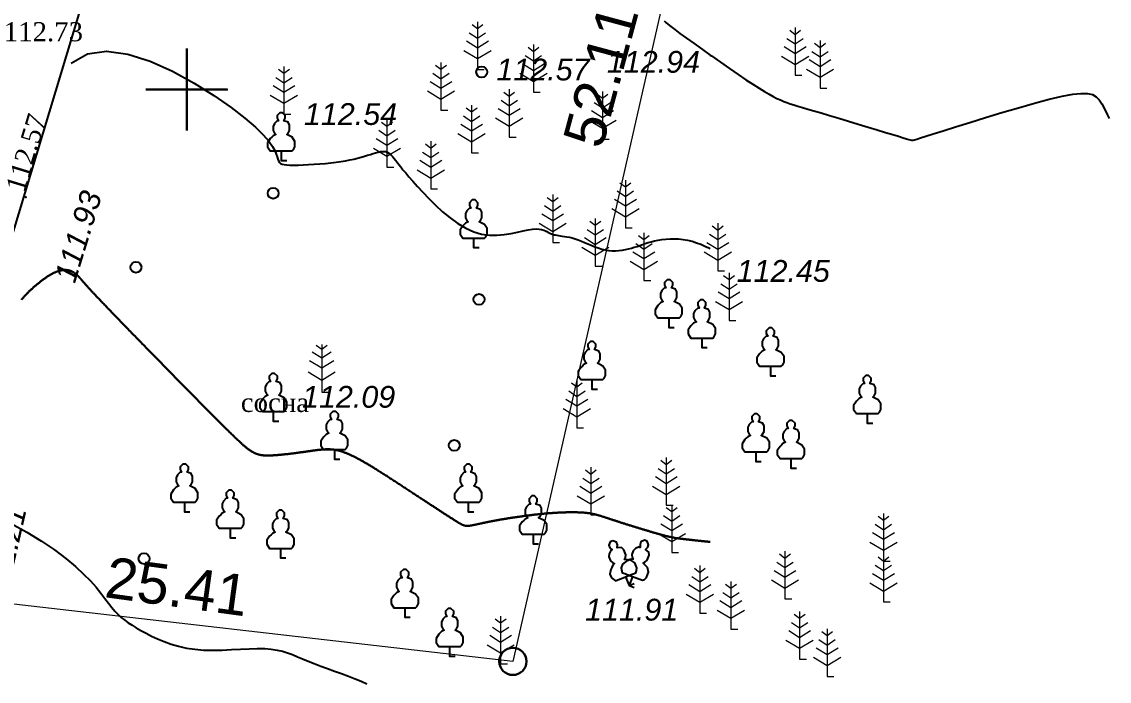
# Model space of a CAD drawing. Header units: millimetres. Extents: x 5405573 to 5405684, y 5524759 to 5524856.
# Drawn here: x 5405643.95 to 5405683.85, y 5524778.28 to 5524802.49 of the extents above; entities that cross this region are included whole.
import ezdxf
from ezdxf.enums import TextEntityAlignment as Align

# ---------------------------------------------------------------- set-up
doc = ezdxf.new("R2010")
doc.units = ezdxf.units.MM
doc.linetypes.add('0', pattern=[0])
for name, color, linetype, lineweight in [('11900000', 1, 'Continuous', 30), ('Горизонтали--MAJ', 32, 'Continuous', 30), ('ТОЧКИ', 7, 'Continuous', 30)]:
    doc.layers.add(name, color=color, linetype=linetype, lineweight=lineweight)
for name, color, linetype in [('12000000', 7, 'Continuous'), ('71132010', 94, 'Continuous'), ('71132060', 7, '0'), ('SC007', 7, 'Continuous'), ('вис_1_1', 170, 'Continuous'), ('Горизонтали--MIN', 32, 'Continuous'), ('Ділянки_Межі', 10, 'Continuous'), ('надписи', 7, 'Continuous'), ('Ограда каменная', 7, 'g5_472'), ('промеры', 185, 'Continuous'), ('Растительность', 7, 'Continuous')]:
    doc.layers.add(name, color=color, linetype=linetype)
doc.styles.get("Standard").update_dxf_attribs({"font": 'arial.ttf'})
doc.styles.add('times', font='times.ttf')
doc.styles.add('WMF-Arial Cyr2', font='ariali.ttf')
doc.linetypes.add('g5_472', pattern='A,0,-4,[25,GUGK_2005.shx,S=0.4,R=0,X=0,Y=-0.2],0', length=4)

# ---------------------------------------------------------------- blocks, each defined once
blk = doc.blocks.new('A$C51FE15A3')
at = {"layer": 'Растительность', "color": 94, "lineweight": 0}
for points in [[(-0.201, 1.726), (0, 1.584), (0.201, 1.726)], [(0, 1.75), (0, 0), (0.319, 0)], [(-0.343, 1.489), (0, 1.267), (0.343, 1.489)], [(-0.447, 1.172), (0, 0.895), (0.447, 1.172)], [(-0.493, 0.753), (0, 0.444), (0.493, 0.753)]]:
    blk.add_lwpolyline(points, dxfattribs=at)
blk = doc.blocks.new('SYMBOL71132010')
at = {"layer": 'SC007'}
for points in [[(0.05, 1.75), (-0.05, 1.75), (-0.15, 1.65), (-0.15, 1.55), (-0.1, 1.45), (-0.15, 1.45), (-0.25, 1.35), (-0.3, 1.25), (-0.3, 1.1), (-0.25, 1), (-0.2, 0.95), (-0.3, 0.9), (-0.35, 0.85), (-0.4, 0.8), (-0.5, 0.65), (-0.5, 0.5), (-0.4, 0.35), (-0.3, 0.35), (-0.1, 0.35), (0, 0.35), (0.15, 0.35), (0.4, 0.35), (0.45, 0.4), (0.5, 0.5), (0.5, 0.7), (0.4, 0.85), (0.2, 0.95), (0.25, 1), (0.3, 1.1), (0.3, 1.3), (0.25, 1.4), (0.1, 1.45), (0.15, 1.55), (0.15, 1.65), (0.05, 1.75)], [(0, 0.35), (0, 0), (0.2, 0)]]:
    blk.add_lwpolyline(points, dxfattribs=at)
blk = doc.blocks.new('A$C30130042')
at = {"layer": '71132010'}
for p, rotation in [((0.745, 0.063), 21.51034729501832), ((0.746, 0.07), 339.5756782525)]:
    blk.add_blockref('SYMBOL71132010', p, dxfattribs=dict(at, rotation=rotation))
blk = doc.blocks.new('SYMBOL71132060')
at = {"layer": 'SC007', "color": 94, "lineweight": 0}
for points in [[(-0.2, 1.65), (0, 1.5), (0.2, 1.65)], [(0, 1.75), (0, 0), (0.25, 0)], [(-0.3, 1.35), (0, 1.15), (0.3, 1.35)], [(-0.4, 1.05), (0, 0.8), (0.4, 1.05)], [(-0.5, 0.7), (0, 0.4), (0.5, 0.7)]]:
    blk.add_lwpolyline(points, dxfattribs=at)

msp = doc.modelspace()

# ---------------------------------------------------------------- hatches: boundary and pattern name
at = {"layer": '12000000', "lineweight": 15, "ltscale": 0.02, "extrusion": (-0.000964997, -0.001555, 0.999998)}
for points in [[(5404041.429, 5522181.587, 1), (5404041.766, 5522181.609, 1)], [(5404034.369, 5522179.952, 1), (5404034.706, 5522179.974, 1)], [(5404050.246, 5522174.194, 1), (5404050.583, 5522174.216, 1)], [(5404025.82, 5522173.277, 1), (5404026.157, 5522173.299, 1)], [(5404033.723, 5522168.291, 1), (5404034.06, 5522168.312, 1)], [(5404046.795, 5522162.298, 1), (5404047.131, 5522162.32, 1)]]:
    msp.add_hatch(color=7, dxfattribs=at).paths.add_polyline_path(points)

# ---------------------------------------------------------------- linework, layer by layer
at = {"layer": '11900000', "color": 0, "linetype": '0', "lineweight": 15, "ltscale": 0.7}
for points in [[(5405650, 5524798.496), (5405650, 5524801.504)], [(5405650, 5524798.496), (5405650, 5524801.504)], [(5405650, 5524798.496), (5405650, 5524801.504)], [(5405650, 5524798.496), (5405650, 5524801.504)], [(5405650, 5524798.496), (5405650, 5524801.504)], [(5405650, 5524798.496), (5405650, 5524801.504)], [(5405650, 5524798.496), (5405650, 5524801.504)], [(5405650, 5524798.496), (5405650, 5524801.504)], [(5405650, 5524798.496), (5405650, 5524801.504)], [(5405650, 5524798.496), (5405650, 5524801.504)], [(5405650, 5524798.496), (5405650, 5524801.504)], [(5405650, 5524798.496), (5405650, 5524801.504)], [(5405650, 5524798.496), (5405650, 5524801.504)], [(5405650, 5524798.496), (5405650, 5524801.504)], [(5405650, 5524798.496), (5405650, 5524801.504)], [(5405650, 5524798.496), (5405650, 5524801.504)], [(5405650, 5524798.496), (5405650, 5524801.504)], [(5405650, 5524798.496), (5405650, 5524801.504)], [(5405650, 5524798.496), (5405650, 5524801.504)], [(5405650, 5524798.496), (5405650, 5524801.504)], [(5405650, 5524798.496), (5405650, 5524801.504)], [(5405650, 5524798.496), (5405650, 5524801.504)], [(5405650, 5524798.496), (5405650, 5524801.504)], [(5405650, 5524798.496), (5405650, 5524801.504)], [(5405650, 5524798.496), (5405650, 5524801.504)], [(5405650, 5524798.496), (5405650, 5524801.504)], [(5405650, 5524798.496), (5405650, 5524801.504)], [(5405648.496, 5524800), (5405651.504, 5524800)], [(5405648.496, 5524800), (5405651.504, 5524800)], [(5405648.496, 5524800), (5405651.504, 5524800)], [(5405648.496, 5524800), (5405651.504, 5524800)], [(5405648.496, 5524800), (5405651.504, 5524800)], [(5405648.496, 5524800), (5405651.504, 5524800)], [(5405648.496, 5524800), (5405651.504, 5524800)], [(5405648.496, 5524800), (5405651.504, 5524800)], [(5405648.496, 5524800), (5405651.504, 5524800)], [(5405648.496, 5524800), (5405651.504, 5524800)], [(5405648.496, 5524800), (5405651.504, 5524800)], [(5405648.496, 5524800), (5405651.504, 5524800)], [(5405648.496, 5524800), (5405651.504, 5524800)], [(5405648.496, 5524800), (5405651.504, 5524800)], [(5405648.496, 5524800), (5405651.504, 5524800)]]:
    msp.add_lwpolyline(points, dxfattribs=at)
at = {"layer": '11900000', "linetype": '0', "lineweight": 15, "ltscale": 0.7}
for points in [[(5405650, 5524798.496), (5405650, 5524801.504)], [(5405650, 5524798.496), (5405650, 5524801.504)], [(5405650, 5524798.496), (5405650, 5524801.504)], [(5405650, 5524798.496), (5405650, 5524801.504)], [(5405650, 5524798.496), (5405650, 5524801.504)], [(5405648.496, 5524800), (5405651.504, 5524800)], [(5405648.496, 5524800), (5405651.504, 5524800)]]:
    msp.add_lwpolyline(points, dxfattribs=at)
at = {"layer": '11900000', "color": 7}
for points in [[(5405650, 5524798.5, 0), (5405650, 5524801.5, 0)], [(5405650, 5524798.5, 0), (5405650, 5524801.5, 0)], [(5405648.5, 5524800, 0), (5405651.5, 5524800, 0)], [(5405648.5, 5524800, 0), (5405651.5, 5524800, 0)]]:
    msp.add_polyline3d(points, dxfattribs=at)
at = {"layer": 'вис_1_1', "color": 7}
msp.add_point((5405644.1, 5524796.05, 112.57), dxfattribs=at)
at = {"layer": 'Горизонтали--MAJ'}
msp.add_lwpolyline([(5405669.211, 5524783.393), (5405669.205, 5524783.394), (5405669.172, 5524783.397), (5405669.14, 5524783.401), (5405669.108, 5524783.404), (5405669.076, 5524783.408), (5405669.044, 5524783.411), (5405669.013, 5524783.414), (5405668.982, 5524783.418), (5405668.951, 5524783.421), (5405668.921, 5524783.424), (5405668.891, 5524783.427), (5405668.861, 5524783.431), (5405668.832, 5524783.434), (5405668.803, 5524783.437), (5405668.775, 5524783.44), (5405668.747, 5524783.443), (5405668.719, 5524783.446), (5405668.692, 5524783.449), (5405668.665, 5524783.452), (5405668.638, 5524783.455), (5405668.613, 5524783.458), (5405668.587, 5524783.461), (5405668.562, 5524783.463), (5405668.538, 5524783.466), (5405668.514, 5524783.469), (5405668.49, 5524783.471), (5405668.467, 5524783.474), (5405668.445, 5524783.476), (5405668.423, 5524783.479), (5405668.401, 5524783.481), (5405668.38, 5524783.483), (5405668.36, 5524783.486), (5405668.339, 5524783.488), (5405668.319, 5524783.49), (5405668.3, 5524783.492), (5405668.281, 5524783.494), (5405668.262, 5524783.496), (5405668.244, 5524783.498), (5405668.226, 5524783.5), (5405668.208, 5524783.502), (5405668.191, 5524783.504), (5405668.174, 5524783.506), (5405668.157, 5524783.508), (5405668.141, 5524783.51), (5405668.124, 5524783.512), (5405668.108, 5524783.515), (5405668.092, 5524783.517), (5405668.077, 5524783.519), (5405668.061, 5524783.521), (5405668.046, 5524783.523), (5405668.03, 5524783.525), (5405668.015, 5524783.527), (5405668, 5524783.529), (5405667.986, 5524783.531), (5405667.971, 5524783.534), (5405667.956, 5524783.536), (5405667.941, 5524783.538), (5405667.927, 5524783.541), (5405667.912, 5524783.543), (5405667.897, 5524783.546), (5405667.882, 5524783.548), (5405667.868, 5524783.551), (5405667.853, 5524783.554), (5405667.838, 5524783.557), (5405667.823, 5524783.56), (5405667.808, 5524783.563), (5405667.793, 5524783.566), (5405667.778, 5524783.569), (5405667.762, 5524783.572), (5405667.747, 5524783.575), (5405667.731, 5524783.579), (5405667.715, 5524783.583), (5405667.699, 5524783.586), (5405667.682, 5524783.59), (5405667.666, 5524783.594), (5405667.649, 5524783.598), (5405667.631, 5524783.602), (5405667.614, 5524783.606), (5405667.596, 5524783.611), (5405667.578, 5524783.615), (5405667.559, 5524783.62), (5405667.541, 5524783.625), (5405667.521, 5524783.63), (5405667.502, 5524783.635), (5405667.482, 5524783.64), (5405667.461, 5524783.646), (5405667.44, 5524783.652), (5405667.419, 5524783.657), (5405667.398, 5524783.663), (5405667.375, 5524783.669), (5405667.353, 5524783.676), (5405667.33, 5524783.682), (5405667.306, 5524783.689), (5405667.283, 5524783.695), (5405667.258, 5524783.702), (5405667.234, 5524783.709), (5405667.209, 5524783.716), (5405667.183, 5524783.724), (5405667.158, 5524783.731), (5405667.132, 5524783.739), (5405667.105, 5524783.746), (5405667.079, 5524783.754), (5405667.051, 5524783.762), (5405667.024, 5524783.77), (5405666.997, 5524783.778), (5405666.969, 5524783.786), (5405666.941, 5524783.795), (5405666.913, 5524783.803), (5405666.884, 5524783.812), (5405666.855, 5524783.82), (5405666.827, 5524783.829), (5405666.797, 5524783.838), (5405666.768, 5524783.846), (5405666.739, 5524783.855), (5405666.71, 5524783.864), (5405666.68, 5524783.873), (5405666.65, 5524783.882), (5405666.621, 5524783.891), (5405666.591, 5524783.9), (5405666.561, 5524783.909), (5405666.531, 5524783.919), (5405666.501, 5524783.928), (5405666.472, 5524783.937), (5405666.442, 5524783.946), (5405666.412, 5524783.955), (5405666.382, 5524783.965), (5405666.352, 5524783.974), (5405666.323, 5524783.983), (5405666.293, 5524783.992), (5405666.264, 5524784.001), (5405666.234, 5524784.011), (5405666.205, 5524784.02), (5405666.176, 5524784.029), (5405666.147, 5524784.038), (5405666.118, 5524784.047), (5405666.089, 5524784.056), (5405666.061, 5524784.065), (5405666.033, 5524784.074), (5405666.005, 5524784.083), (5405665.977, 5524784.092), (5405665.95, 5524784.1), (5405665.923, 5524784.109), (5405665.896, 5524784.118), (5405665.869, 5524784.126), (5405665.843, 5524784.135), (5405665.817, 5524784.143), (5405665.792, 5524784.151), (5405665.766, 5524784.159), (5405665.742, 5524784.167), (5405665.717, 5524784.175), (5405665.693, 5524784.183), (5405665.669, 5524784.191), (5405665.646, 5524784.198), (5405665.623, 5524784.206), (5405665.601, 5524784.213), (5405665.579, 5524784.221), (5405665.557, 5524784.228), (5405665.536, 5524784.235), (5405665.515, 5524784.242), (5405665.494, 5524784.248), (5405665.474, 5524784.255), (5405665.455, 5524784.261), (5405665.435, 5524784.268), (5405665.416, 5524784.274), (5405665.397, 5524784.28), (5405665.379, 5524784.286), (5405665.361, 5524784.292), (5405665.343, 5524784.298), (5405665.325, 5524784.304), (5405665.308, 5524784.31), (5405665.291, 5524784.315), (5405665.274, 5524784.32), (5405665.258, 5524784.326), (5405665.241, 5524784.331), (5405665.225, 5524784.336), (5405665.21, 5524784.341), (5405665.194, 5524784.346), (5405665.178, 5524784.351), (5405665.163, 5524784.355), (5405665.148, 5524784.36), (5405665.133, 5524784.364), (5405665.118, 5524784.369), (5405665.103, 5524784.373), (5405665.089, 5524784.377), (5405665.074, 5524784.381), (5405665.06, 5524784.385), (5405665.045, 5524784.389), (5405665.031, 5524784.393), (5405665.017, 5524784.396), (5405665.003, 5524784.4), (5405664.989, 5524784.403), (5405664.974, 5524784.407), (5405664.96, 5524784.41), (5405664.946, 5524784.413), (5405664.932, 5524784.417), (5405664.918, 5524784.42), (5405664.904, 5524784.423), (5405664.89, 5524784.426), (5405664.875, 5524784.428), (5405664.861, 5524784.431), (5405664.847, 5524784.434), (5405664.832, 5524784.436), (5405664.818, 5524784.439), (5405664.803, 5524784.441), (5405664.788, 5524784.444), (5405664.773, 5524784.446), (5405664.758, 5524784.448), (5405664.743, 5524784.45), (5405664.728, 5524784.452), (5405664.712, 5524784.454), (5405664.697, 5524784.456), (5405664.681, 5524784.458), (5405664.665, 5524784.46), (5405664.648, 5524784.462), (5405664.632, 5524784.463), (5405664.615, 5524784.465), (5405664.598, 5524784.466), (5405664.581, 5524784.468), (5405664.563, 5524784.469), (5405664.545, 5524784.47), (5405664.527, 5524784.472), (5405664.509, 5524784.473), (5405664.491, 5524784.474), (5405664.472, 5524784.475), (5405664.453, 5524784.476), (5405664.434, 5524784.477), (5405664.414, 5524784.478), (5405664.395, 5524784.479), (5405664.375, 5524784.479), (5405664.354, 5524784.48), (5405664.334, 5524784.481), (5405664.313, 5524784.481), (5405664.293, 5524784.482), (5405664.271, 5524784.482), (5405664.25, 5524784.483), (5405664.229, 5524784.483), (5405664.207, 5524784.483), (5405664.185, 5524784.483), (5405664.163, 5524784.483), (5405664.14, 5524784.483), (5405664.118, 5524784.483), (5405664.095, 5524784.483), (5405664.072, 5524784.483), (5405664.048, 5524784.483), (5405664.025, 5524784.483), (5405664.001, 5524784.482), (5405663.978, 5524784.482), (5405663.954, 5524784.481), (5405663.929, 5524784.481), (5405663.905, 5524784.48), (5405663.88, 5524784.479), (5405663.855, 5524784.479), (5405663.831, 5524784.478), (5405663.805, 5524784.477), (5405663.78, 5524784.476), (5405663.755, 5524784.475), (5405663.729, 5524784.474), (5405663.703, 5524784.472), (5405663.677, 5524784.471), (5405663.651, 5524784.47), (5405663.625, 5524784.469), (5405663.598, 5524784.467), (5405663.571, 5524784.466), (5405663.545, 5524784.464), (5405663.518, 5524784.462), (5405663.491, 5524784.461), (5405663.463, 5524784.459), (5405663.436, 5524784.457), (5405663.408, 5524784.455), (5405663.381, 5524784.453), (5405663.353, 5524784.451), (5405663.325, 5524784.449), (5405663.297, 5524784.446), (5405663.269, 5524784.444), (5405663.24, 5524784.442), (5405663.212, 5524784.439), (5405663.183, 5524784.437), (5405663.154, 5524784.434), (5405663.125, 5524784.432), (5405663.096, 5524784.429), (5405663.067, 5524784.426), (5405663.038, 5524784.423), (5405663.009, 5524784.42), (5405662.98, 5524784.417), (5405662.95, 5524784.414), (5405662.921, 5524784.411), (5405662.891, 5524784.408), (5405662.861, 5524784.405), (5405662.831, 5524784.402), (5405662.802, 5524784.398), (5405662.772, 5524784.395), (5405662.742, 5524784.391), (5405662.712, 5524784.388), (5405662.682, 5524784.384), (5405662.652, 5524784.381), (5405662.622, 5524784.377), (5405662.592, 5524784.373), (5405662.562, 5524784.369), (5405662.532, 5524784.365), (5405662.502, 5524784.362), (5405662.472, 5524784.358), (5405662.442, 5524784.354), (5405662.412, 5524784.35), (5405662.382, 5524784.346), (5405662.352, 5524784.342), (5405662.322, 5524784.338), (5405662.292, 5524784.333), (5405662.262, 5524784.329), (5405662.233, 5524784.325), (5405662.203, 5524784.321), (5405662.174, 5524784.317), (5405662.144, 5524784.312), (5405662.115, 5524784.308), (5405662.086, 5524784.304), (5405662.057, 5524784.299), (5405662.028, 5524784.295), (5405661.999, 5524784.291), (5405661.97, 5524784.286), (5405661.941, 5524784.282), (5405661.913, 5524784.277), (5405661.885, 5524784.273), (5405661.856, 5524784.269), (5405661.828, 5524784.264), (5405661.801, 5524784.26), (5405661.773, 5524784.255), (5405661.746, 5524784.251), (5405661.718, 5524784.246), (5405661.691, 5524784.242), (5405661.664, 5524784.237), (5405661.638, 5524784.233), (5405661.611, 5524784.228), (5405661.585, 5524784.224), (5405661.559, 5524784.219), (5405661.533, 5524784.215), (5405661.508, 5524784.211), (5405661.483, 5524784.206), (5405661.458, 5524784.202), (5405661.433, 5524784.197), (5405661.409, 5524784.193), (5405661.385, 5524784.189), (5405661.361, 5524784.184), (5405661.337, 5524784.18), (5405661.314, 5524784.176), (5405661.291, 5524784.171), (5405661.268, 5524784.167), (5405661.246, 5524784.163), (5405661.224, 5524784.159), (5405661.202, 5524784.154), (5405661.18, 5524784.15), (5405661.159, 5524784.146), (5405661.138, 5524784.142), (5405661.118, 5524784.138), (5405661.097, 5524784.134), (5405661.077, 5524784.13), (5405661.058, 5524784.126), (5405661.038, 5524784.122), (5405661.019, 5524784.118), (5405661.001, 5524784.114), (5405660.982, 5524784.111), (5405660.964, 5524784.107), (5405660.946, 5524784.103), (5405660.928, 5524784.099), (5405660.911, 5524784.096), (5405660.894, 5524784.092), (5405660.877, 5524784.089), (5405660.86, 5524784.085), (5405660.844, 5524784.082), (5405660.828, 5524784.078), (5405660.812, 5524784.075), (5405660.796, 5524784.071), (5405660.781, 5524784.068), (5405660.766, 5524784.065), (5405660.751, 5524784.062), (5405660.736, 5524784.059), (5405660.722, 5524784.056), (5405660.708, 5524784.052), (5405660.694, 5524784.049), (5405660.68, 5524784.047), (5405660.667, 5524784.044), (5405660.654, 5524784.041), (5405660.641, 5524784.038), (5405660.628, 5524784.035), (5405660.615, 5524784.033), (5405660.603, 5524784.03), (5405660.591, 5524784.027), (5405660.579, 5524784.025), (5405660.567, 5524784.023), (5405660.556, 5524784.02), (5405660.544, 5524784.018), (5405660.533, 5524784.016), (5405660.522, 5524784.013), (5405660.512, 5524784.011), (5405660.501, 5524784.009), (5405660.491, 5524784.007), (5405660.481, 5524784.005), (5405660.471, 5524784.003), (5405660.461, 5524784.002), (5405660.451, 5524784), (5405660.442, 5524783.998), (5405660.433, 5524783.997), (5405660.424, 5524783.995), (5405660.415, 5524783.994), (5405660.406, 5524783.992), (5405660.397, 5524783.991), (5405660.389, 5524783.99), (5405660.38, 5524783.989), (5405660.372, 5524783.988), (5405660.364, 5524783.987), (5405660.356, 5524783.986), (5405660.348, 5524783.985), (5405660.341, 5524783.984), (5405660.333, 5524783.984), (5405660.326, 5524783.983), (5405660.319, 5524783.983), (5405660.311, 5524783.982), (5405660.304, 5524783.982), (5405660.297, 5524783.982), (5405660.29, 5524783.982), (5405660.283, 5524783.982), (5405660.276, 5524783.982), (5405660.269, 5524783.982), (5405660.262, 5524783.983), (5405660.256, 5524783.983), (5405660.249, 5524783.984), (5405660.242, 5524783.985), (5405660.235, 5524783.986), (5405660.228, 5524783.987), (5405660.221, 5524783.988), (5405660.214, 5524783.99), (5405660.207, 5524783.991), (5405660.2, 5524783.993), (5405660.193, 5524783.995), (5405660.186, 5524783.997), (5405660.178, 5524783.999), (5405660.171, 5524784.001), (5405660.164, 5524784.004), (5405660.156, 5524784.007), (5405660.148, 5524784.01), (5405660.14, 5524784.013), (5405660.132, 5524784.016), (5405660.124, 5524784.02), (5405660.115, 5524784.023), (5405660.107, 5524784.027), (5405660.098, 5524784.031), (5405660.089, 5524784.036), (5405660.08, 5524784.04), (5405660.071, 5524784.045), (5405660.061, 5524784.05), (5405660.051, 5524784.055), (5405660.041, 5524784.061), (5405660.031, 5524784.067), (5405660.02, 5524784.073), (5405660.009, 5524784.079), (5405659.998, 5524784.085), (5405659.986, 5524784.092), (5405659.975, 5524784.099), (5405659.963, 5524784.106), (5405659.95, 5524784.114), (5405659.937, 5524784.121), (5405659.924, 5524784.129), (5405659.911, 5524784.138), (5405659.897, 5524784.146), (5405659.883, 5524784.155), (5405659.868, 5524784.164), (5405659.853, 5524784.174), (5405659.838, 5524784.183), (5405659.822, 5524784.193), (5405659.806, 5524784.204), (5405659.789, 5524784.214), (5405659.772, 5524784.225), (5405659.754, 5524784.236), (5405659.737, 5524784.248), (5405659.718, 5524784.26), (5405659.699, 5524784.272), (5405659.68, 5524784.284), (5405659.66, 5524784.297), (5405659.64, 5524784.31), (5405659.619, 5524784.324), (5405659.598, 5524784.337), (5405659.577, 5524784.351), (5405659.555, 5524784.365), (5405659.532, 5524784.38), (5405659.51, 5524784.395), (5405659.486, 5524784.41), (5405659.463, 5524784.425), (5405659.439, 5524784.441), (5405659.415, 5524784.457), (5405659.39, 5524784.473), (5405659.365, 5524784.489), (5405659.339, 5524784.506), (5405659.314, 5524784.523), (5405659.287, 5524784.54), (5405659.261, 5524784.557), (5405659.234, 5524784.574), (5405659.207, 5524784.592), (5405659.18, 5524784.61), (5405659.152, 5524784.628), (5405659.124, 5524784.647), (5405659.095, 5524784.665), (5405659.067, 5524784.684), (5405659.038, 5524784.703), (5405659.009, 5524784.722), (5405658.979, 5524784.741), (5405658.95, 5524784.761), (5405658.92, 5524784.78), (5405658.889, 5524784.8), (5405658.859, 5524784.82), (5405658.828, 5524784.84), (5405658.797, 5524784.86), (5405658.766, 5524784.881), (5405658.735, 5524784.901), (5405658.704, 5524784.922), (5405658.672, 5524784.942), (5405658.64, 5524784.963), (5405658.608, 5524784.984), (5405658.576, 5524785.005), (5405658.544, 5524785.027), (5405658.511, 5524785.048), (5405658.479, 5524785.069), (5405658.446, 5524785.091), (5405658.413, 5524785.112), (5405658.38, 5524785.134), (5405658.347, 5524785.156), (5405658.314, 5524785.177), (5405658.281, 5524785.199), (5405658.247, 5524785.221), (5405658.214, 5524785.243), (5405658.18, 5524785.265), (5405658.147, 5524785.287), (5405658.113, 5524785.309), (5405658.079, 5524785.331), (5405658.045, 5524785.353), (5405658.012, 5524785.375), (5405657.978, 5524785.397), (5405657.944, 5524785.42), (5405657.91, 5524785.442), (5405657.876, 5524785.464), (5405657.842, 5524785.486), (5405657.809, 5524785.508), (5405657.775, 5524785.53), (5405657.741, 5524785.552), (5405657.707, 5524785.574), (5405657.673, 5524785.596), (5405657.64, 5524785.618), (5405657.606, 5524785.64), (5405657.572, 5524785.662), (5405657.539, 5524785.684), (5405657.505, 5524785.706), (5405657.471, 5524785.728), (5405657.438, 5524785.749), (5405657.405, 5524785.771), (5405657.371, 5524785.792), (5405657.338, 5524785.814), (5405657.305, 5524785.835), (5405657.272, 5524785.856), (5405657.239, 5524785.877), (5405657.206, 5524785.898), (5405657.173, 5524785.919), (5405657.141, 5524785.94), (5405657.108, 5524785.96), (5405657.076, 5524785.981), (5405657.043, 5524786.001), (5405657.011, 5524786.021), (5405656.979, 5524786.041), (5405656.947, 5524786.061), (5405656.915, 5524786.081), (5405656.884, 5524786.1), (5405656.852, 5524786.12), (5405656.821, 5524786.139), (5405656.79, 5524786.158), (5405656.759, 5524786.177), (5405656.728, 5524786.195), (5405656.697, 5524786.213), (5405656.667, 5524786.232), (5405656.636, 5524786.25), (5405656.606, 5524786.267), (5405656.577, 5524786.285), (5405656.547, 5524786.302), (5405656.517, 5524786.319), (5405656.488, 5524786.336), (5405656.459, 5524786.353), (5405656.43, 5524786.369), (5405656.402, 5524786.385), (5405656.373, 5524786.401), (5405656.345, 5524786.416), (5405656.317, 5524786.431), (5405656.29, 5524786.446), (5405656.262, 5524786.461), (5405656.235, 5524786.475), (5405656.208, 5524786.49), (5405656.182, 5524786.503), (5405656.155, 5524786.517), (5405656.129, 5524786.53), (5405656.103, 5524786.543), (5405656.078, 5524786.555), (5405656.053, 5524786.567), (5405656.028, 5524786.579), (5405656.003, 5524786.591), (5405655.979, 5524786.602), (5405655.955, 5524786.613), (5405655.931, 5524786.623), (5405655.908, 5524786.633), (5405655.884, 5524786.643), (5405655.861, 5524786.652), (5405655.839, 5524786.661), (5405655.817, 5524786.67), (5405655.795, 5524786.679), (5405655.773, 5524786.687), (5405655.751, 5524786.694), (5405655.73, 5524786.702), (5405655.709, 5524786.709), (5405655.688, 5524786.716), (5405655.667, 5524786.722), (5405655.647, 5524786.728), (5405655.627, 5524786.734), (5405655.606, 5524786.74), (5405655.587, 5524786.745), (5405655.567, 5524786.75), (5405655.547, 5524786.754), (5405655.528, 5524786.759), (5405655.508, 5524786.763), (5405655.489, 5524786.767), (5405655.47, 5524786.77), (5405655.451, 5524786.774), (5405655.432, 5524786.777), (5405655.413, 5524786.779), (5405655.395, 5524786.782), (5405655.376, 5524786.784), (5405655.357, 5524786.786), (5405655.339, 5524786.788), (5405655.32, 5524786.79), (5405655.301, 5524786.791), (5405655.283, 5524786.792), (5405655.264, 5524786.793), (5405655.246, 5524786.794), (5405655.227, 5524786.795), (5405655.208, 5524786.795), (5405655.19, 5524786.795), (5405655.171, 5524786.795), (5405655.152, 5524786.795), (5405655.133, 5524786.795), (5405655.114, 5524786.794), (5405655.095, 5524786.793), (5405655.076, 5524786.792), (5405655.057, 5524786.791), (5405655.037, 5524786.79), (5405655.018, 5524786.789), (5405654.998, 5524786.787), (5405654.978, 5524786.786), (5405654.958, 5524786.784), (5405654.938, 5524786.782), (5405654.918, 5524786.78), (5405654.897, 5524786.778), (5405654.876, 5524786.776), (5405654.855, 5524786.773), (5405654.834, 5524786.771), (5405654.813, 5524786.768), (5405654.791, 5524786.765), (5405654.769, 5524786.763), (5405654.747, 5524786.76), (5405654.725, 5524786.757), (5405654.702, 5524786.754), (5405654.679, 5524786.751), (5405654.656, 5524786.747), (5405654.632, 5524786.744), (5405654.608, 5524786.741), (5405654.584, 5524786.737), (5405654.559, 5524786.734), (5405654.535, 5524786.731), (5405654.51, 5524786.727), (5405654.484, 5524786.724), (5405654.459, 5524786.72), (5405654.433, 5524786.716), (5405654.407, 5524786.713), (5405654.381, 5524786.709), (5405654.355, 5524786.705), (5405654.328, 5524786.701), (5405654.301, 5524786.698), (5405654.274, 5524786.694), (5405654.247, 5524786.69), (5405654.22, 5524786.686), (5405654.192, 5524786.683), (5405654.165, 5524786.679), (5405654.137, 5524786.675), (5405654.109, 5524786.671), (5405654.082, 5524786.668), (5405654.054, 5524786.664), (5405654.025, 5524786.66), (5405653.997, 5524786.656), (5405653.969, 5524786.653), (5405653.941, 5524786.649), (5405653.913, 5524786.645), (5405653.885, 5524786.642), (5405653.856, 5524786.638), (5405653.828, 5524786.635), (5405653.8, 5524786.631), (5405653.772, 5524786.628), (5405653.744, 5524786.625), (5405653.715, 5524786.621), (5405653.687, 5524786.618), (5405653.66, 5524786.615), (5405653.632, 5524786.612), (5405653.604, 5524786.609), (5405653.576, 5524786.606), (5405653.549, 5524786.603), (5405653.521, 5524786.6), (5405653.494, 5524786.597), (5405653.467, 5524786.595), (5405653.44, 5524786.592), (5405653.413, 5524786.59), (5405653.387, 5524786.588), (5405653.36, 5524786.585), (5405653.334, 5524786.583), (5405653.308, 5524786.581), (5405653.283, 5524786.579), (5405653.257, 5524786.577), (5405653.232, 5524786.576), (5405653.207, 5524786.574), (5405653.183, 5524786.573), (5405653.158, 5524786.572), (5405653.134, 5524786.57), (5405653.111, 5524786.569), (5405653.087, 5524786.569), (5405653.064, 5524786.568), (5405653.042, 5524786.567), (5405653.019, 5524786.567), (5405652.997, 5524786.567), (5405652.976, 5524786.566), (5405652.955, 5524786.567), (5405652.934, 5524786.567), (5405652.913, 5524786.567), (5405652.893, 5524786.568), (5405652.873, 5524786.569), (5405652.854, 5524786.57), (5405652.834, 5524786.571), (5405652.815, 5524786.572), (5405652.797, 5524786.574), (5405652.778, 5524786.576), (5405652.76, 5524786.578), (5405652.742, 5524786.581), (5405652.725, 5524786.583), (5405652.707, 5524786.587), (5405652.69, 5524786.59), (5405652.673, 5524786.593), (5405652.656, 5524786.597), (5405652.639, 5524786.602), (5405652.622, 5524786.606), (5405652.605, 5524786.611), (5405652.588, 5524786.617), (5405652.572, 5524786.622), (5405652.555, 5524786.628), (5405652.539, 5524786.635), (5405652.522, 5524786.642), (5405652.506, 5524786.649), (5405652.489, 5524786.656), (5405652.472, 5524786.664), (5405652.456, 5524786.673), (5405652.439, 5524786.682), (5405652.422, 5524786.691), (5405652.405, 5524786.701), (5405652.387, 5524786.711), (5405652.37, 5524786.722), (5405652.352, 5524786.733), (5405652.335, 5524786.745), (5405652.317, 5524786.758), (5405652.298, 5524786.77), (5405652.28, 5524786.784), (5405652.261, 5524786.798), (5405652.242, 5524786.812), (5405652.223, 5524786.827), (5405652.203, 5524786.843), (5405652.183, 5524786.859), (5405652.162, 5524786.876), (5405652.142, 5524786.893), (5405652.12, 5524786.911), (5405652.099, 5524786.93), (5405652.077, 5524786.949), (5405652.054, 5524786.969), (5405652.031, 5524786.989), (5405652.008, 5524787.01), (5405651.984, 5524787.032), (5405651.959, 5524787.055), (5405651.934, 5524787.078), (5405651.908, 5524787.102), (5405651.882, 5524787.126), (5405651.855, 5524787.152), (5405651.828, 5524787.178), (5405651.8, 5524787.205), (5405651.771, 5524787.232), (5405651.742, 5524787.26), (5405651.712, 5524787.29), (5405651.681, 5524787.319), (5405651.65, 5524787.35), (5405651.618, 5524787.381), (5405651.585, 5524787.413), (5405651.551, 5524787.446), (5405651.517, 5524787.479), (5405651.483, 5524787.514), (5405651.447, 5524787.549), (5405651.411, 5524787.584), (5405651.374, 5524787.621), (5405651.337, 5524787.658), (5405651.299, 5524787.695), (5405651.261, 5524787.733), (5405651.222, 5524787.772), (5405651.182, 5524787.812), (5405651.142, 5524787.852), (5405651.101, 5524787.893), (5405651.06, 5524787.934), (5405651.018, 5524787.976), (5405650.976, 5524788.018), (5405650.934, 5524788.061), (5405650.89, 5524788.104), (5405650.847, 5524788.148), (5405650.803, 5524788.192), (5405650.759, 5524788.236), (5405650.714, 5524788.281), (5405650.669, 5524788.327), (5405650.623, 5524788.373), (5405650.578, 5524788.419), (5405650.531, 5524788.466), (5405650.485, 5524788.512), (5405650.438, 5524788.56), (5405650.391, 5524788.607), (5405650.344, 5524788.655), (5405650.296, 5524788.703), (5405650.249, 5524788.752), (5405650.201, 5524788.8), (5405650.153, 5524788.849), (5405650.104, 5524788.898), (5405650.056, 5524788.947), (5405650.007, 5524788.997), (5405649.958, 5524789.047), (5405649.909, 5524789.096), (5405649.86, 5524789.146), (5405649.811, 5524789.196), (5405649.762, 5524789.246), (5405649.713, 5524789.296), (5405649.663, 5524789.347), (5405649.614, 5524789.397), (5405649.565, 5524789.447), (5405649.515, 5524789.498), (5405649.466, 5524789.548), (5405649.416, 5524789.598), (5405649.367, 5524789.649), (5405649.318, 5524789.699), (5405649.269, 5524789.749), (5405649.22, 5524789.799), (5405649.171, 5524789.849), (5405649.122, 5524789.899), (5405649.073, 5524789.949), (5405649.025, 5524789.998), (5405648.976, 5524790.048), (5405648.928, 5524790.097), (5405648.88, 5524790.146), (5405648.833, 5524790.195), (5405648.785, 5524790.244), (5405648.738, 5524790.292), (5405648.691, 5524790.34), (5405648.644, 5524790.388), (5405648.597, 5524790.436), (5405648.551, 5524790.483), (5405648.505, 5524790.531), (5405648.459, 5524790.578), (5405648.414, 5524790.624), (5405648.369, 5524790.67), (5405648.324, 5524790.717), (5405648.279, 5524790.762), (5405648.235, 5524790.808), (5405648.191, 5524790.853), (5405648.147, 5524790.898), (5405648.104, 5524790.942), (5405648.061, 5524790.986), (5405648.018, 5524791.03), (5405647.976, 5524791.074), (5405647.934, 5524791.117), (5405647.893, 5524791.159), (5405647.851, 5524791.202), (5405647.811, 5524791.244), (5405647.77, 5524791.286), (5405647.73, 5524791.327), (5405647.69, 5524791.368), (5405647.651, 5524791.408), (5405647.612, 5524791.449), (5405647.574, 5524791.488), (5405647.536, 5524791.528), (5405647.498, 5524791.567), (5405647.461, 5524791.605), (5405647.424, 5524791.644), (5405647.387, 5524791.681), (5405647.351, 5524791.719), (5405647.316, 5524791.755), (5405647.281, 5524791.792), (5405647.246, 5524791.828), (5405647.212, 5524791.863), (5405647.178, 5524791.898), (5405647.145, 5524791.933), (5405647.112, 5524791.967), (5405647.08, 5524792.001), (5405647.048, 5524792.034), (5405647.017, 5524792.067), (5405646.986, 5524792.099), (5405646.955, 5524792.131), (5405646.926, 5524792.162), (5405646.896, 5524792.193), (5405646.867, 5524792.223), (5405646.839, 5524792.253), (5405646.811, 5524792.282), (5405646.784, 5524792.311), (5405646.758, 5524792.339), (5405646.731, 5524792.366), (5405646.706, 5524792.393), (5405646.681, 5524792.42), (5405646.656, 5524792.446), (5405646.633, 5524792.471), (5405646.609, 5524792.496), (5405646.587, 5524792.52), (5405646.564, 5524792.544), (5405646.543, 5524792.567), (5405646.522, 5524792.59), (5405646.501, 5524792.612), (5405646.482, 5524792.633), (5405646.462, 5524792.654), (5405646.444, 5524792.675), (5405646.426, 5524792.694), (5405646.408, 5524792.713), (5405646.391, 5524792.732), (5405646.375, 5524792.75), (5405646.359, 5524792.768), (5405646.343, 5524792.785), (5405646.328, 5524792.802), (5405646.314, 5524792.818), (5405646.3, 5524792.833), (5405646.286, 5524792.848), (5405646.273, 5524792.863), (5405646.26, 5524792.877), (5405646.248, 5524792.891), (5405646.236, 5524792.904), (5405646.225, 5524792.917), (5405646.214, 5524792.93), (5405646.203, 5524792.942), (5405646.193, 5524792.954), (5405646.183, 5524792.965), (5405646.174, 5524792.976), (5405646.164, 5524792.987), (5405646.156, 5524792.997), (5405646.147, 5524793.007), (5405646.139, 5524793.016), (5405646.131, 5524793.026), (5405646.123, 5524793.035), (5405646.115, 5524793.043), (5405646.108, 5524793.052), (5405646.101, 5524793.06), (5405646.094, 5524793.068), (5405646.088, 5524793.075), (5405646.081, 5524793.083), (5405646.075, 5524793.09), (5405646.069, 5524793.097), (5405646.063, 5524793.103), (5405646.057, 5524793.11), (5405646.052, 5524793.116), (5405646.046, 5524793.122), (5405646.041, 5524793.128), (5405646.036, 5524793.134), (5405646.031, 5524793.14), (5405646.025, 5524793.145), (5405646.02, 5524793.151), (5405646.015, 5524793.156), (5405646.011, 5524793.161), (5405646.006, 5524793.166), (5405646.001, 5524793.171), (5405645.996, 5524793.176), (5405645.991, 5524793.181), (5405645.986, 5524793.185), (5405645.981, 5524793.19), (5405645.976, 5524793.195), (5405645.971, 5524793.199), (5405645.966, 5524793.204), (5405645.961, 5524793.208), (5405645.955, 5524793.213), (5405645.95, 5524793.218), (5405645.944, 5524793.222), (5405645.939, 5524793.227), (5405645.933, 5524793.232), (5405645.927, 5524793.236), (5405645.921, 5524793.241), (5405645.915, 5524793.246), (5405645.908, 5524793.251), (5405645.902, 5524793.255), (5405645.895, 5524793.26), (5405645.888, 5524793.265), (5405645.881, 5524793.27), (5405645.874, 5524793.275), (5405645.866, 5524793.28), (5405645.859, 5524793.284), (5405645.851, 5524793.289), (5405645.843, 5524793.294), (5405645.835, 5524793.299), (5405645.827, 5524793.303), (5405645.818, 5524793.308), (5405645.809, 5524793.313), (5405645.8, 5524793.317), (5405645.791, 5524793.321), (5405645.782, 5524793.326), (5405645.772, 5524793.33), (5405645.762, 5524793.334), (5405645.753, 5524793.338), (5405645.742, 5524793.342), (5405645.732, 5524793.345), (5405645.721, 5524793.349), (5405645.711, 5524793.352), (5405645.7, 5524793.355), (5405645.688, 5524793.358), (5405645.677, 5524793.361), (5405645.665, 5524793.364), (5405645.653, 5524793.366), (5405645.641, 5524793.368), (5405645.629, 5524793.37), (5405645.616, 5524793.372), (5405645.603, 5524793.373), (5405645.59, 5524793.374), (5405645.577, 5524793.375), (5405645.564, 5524793.376), (5405645.55, 5524793.376), (5405645.536, 5524793.376), (5405645.522, 5524793.376), (5405645.507, 5524793.376), (5405645.492, 5524793.375), (5405645.477, 5524793.374), (5405645.462, 5524793.372), (5405645.447, 5524793.37), (5405645.431, 5524793.368), (5405645.415, 5524793.365), (5405645.399, 5524793.362), (5405645.382, 5524793.359), (5405645.366, 5524793.355), (5405645.349, 5524793.351), (5405645.331, 5524793.347), (5405645.314, 5524793.342), (5405645.296, 5524793.336), (5405645.278, 5524793.33), (5405645.259, 5524793.324), (5405645.241, 5524793.317), (5405645.222, 5524793.31), (5405645.203, 5524793.302), (5405645.183, 5524793.294), (5405645.164, 5524793.286), (5405645.144, 5524793.277), (5405645.123, 5524793.267), (5405645.103, 5524793.257), (5405645.082, 5524793.246), (5405645.061, 5524793.235), (5405645.04, 5524793.224), (5405645.018, 5524793.212), (5405644.997, 5524793.199), (5405644.975, 5524793.186), (5405644.953, 5524793.173), (5405644.931, 5524793.159), (5405644.908, 5524793.145), (5405644.885, 5524793.13), (5405644.863, 5524793.115), (5405644.84, 5524793.1), (5405644.817, 5524793.084), (5405644.794, 5524793.068), (5405644.77, 5524793.052), (5405644.747, 5524793.035), (5405644.724, 5524793.018), (5405644.7, 5524793), (5405644.677, 5524792.983), (5405644.653, 5524792.965), (5405644.629, 5524792.946), (5405644.606, 5524792.928), (5405644.582, 5524792.909), (5405644.559, 5524792.89), (5405644.535, 5524792.871), (5405644.512, 5524792.851), (5405644.488, 5524792.831), (5405644.465, 5524792.811), (5405644.441, 5524792.791), (5405644.418, 5524792.771), (5405644.395, 5524792.751), (5405644.372, 5524792.73), (5405644.349, 5524792.709), (5405644.326, 5524792.688), (5405644.303, 5524792.667), (5405644.281, 5524792.646), (5405644.258, 5524792.625), (5405644.236, 5524792.604), (5405644.214, 5524792.582), (5405644.192, 5524792.561), (5405644.171, 5524792.54), (5405644.15, 5524792.518), (5405644.128, 5524792.497), (5405644.108, 5524792.475), (5405644.087, 5524792.453), (5405644.067, 5524792.432), (5405644.047, 5524792.41), (5405644.027, 5524792.389), (5405644.008, 5524792.368), (5405643.989, 5524792.346), (5405643.97, 5524792.325), (5405643.952, 5524792.304), (5405643.934, 5524792.283)], dxfattribs=at)
at = {"layer": 'Горизонтали--MAJ', "elevation": 112}
msp.add_lwpolyline([(5405669.211, 5524783.393), (5405669.211, 5524783.393)], dxfattribs=at)
at = {"layer": 'Горизонтали--MIN', "elevation": 113}
msp.add_lwpolyline([(5405667.522, 5524802.521), (5405667.576, 5524802.464), (5405667.654, 5524802.395), (5405667.762, 5524802.308), (5405667.908, 5524802.197), (5405668.099, 5524802.057), (5405668.337, 5524801.883), (5405668.616, 5524801.683), (5405668.925, 5524801.464), (5405669.211, 5524801.262)], dxfattribs=at)
at = {"layer": 'Горизонтали--MIN'}
for points in [[(5405645.758, 5524800.962), (5405646.355, 5524801.304), (5405647.06, 5524801.402), (5405647.839, 5524801.301), (5405648.656, 5524801.044), (5405649.479, 5524800.675), (5405650.272, 5524800.237), (5405651, 5524799.775), (5405651.63, 5524799.333), (5405652.135, 5524798.944), (5405652.523, 5524798.614), (5405652.811, 5524798.335), (5405653.015, 5524798.103), (5405653.152, 5524797.911), (5405653.236, 5524797.755), (5405653.286, 5524797.629), (5405653.317, 5524797.526), (5405653.343, 5524797.443), (5405653.371, 5524797.377), (5405653.404, 5524797.325), (5405653.446, 5524797.287), (5405653.501, 5524797.259), (5405653.572, 5524797.241), (5405653.664, 5524797.231), (5405653.781, 5524797.226), (5405653.924, 5524797.225), (5405654.09, 5524797.227), (5405654.274, 5524797.233), (5405654.471, 5524797.242), (5405654.677, 5524797.255), (5405654.886, 5524797.27), (5405655.093, 5524797.288), (5405655.293, 5524797.309), (5405655.482, 5524797.333), (5405655.66, 5524797.358), (5405655.827, 5524797.386), (5405655.984, 5524797.416), (5405656.131, 5524797.447), (5405656.27, 5524797.48), (5405656.399, 5524797.514), (5405656.521, 5524797.548), (5405656.635, 5524797.584), (5405656.742, 5524797.618), (5405656.841, 5524797.651), (5405656.934, 5524797.68), (5405657.02, 5524797.703), (5405657.1, 5524797.72), (5405657.173, 5524797.729), (5405657.241, 5524797.729), (5405657.302, 5524797.718), (5405657.359, 5524797.697), (5405657.413, 5524797.666), (5405657.463, 5524797.627), (5405657.513, 5524797.58), (5405657.562, 5524797.526), (5405657.612, 5524797.466), (5405657.664, 5524797.4), (5405657.719, 5524797.328), (5405657.781, 5524797.249), (5405657.852, 5524797.159), (5405657.936, 5524797.056), (5405658.036, 5524796.936), (5405658.155, 5524796.796), (5405658.297, 5524796.633), (5405658.466, 5524796.444), (5405658.662, 5524796.229), (5405658.884, 5524795.995), (5405659.127, 5524795.753), (5405659.388, 5524795.513), (5405659.663, 5524795.285), (5405659.948, 5524795.079), (5405660.238, 5524794.905), (5405660.531, 5524794.774), (5405660.822, 5524794.692), (5405661.109, 5524794.655), (5405661.386, 5524794.652), (5405661.652, 5524794.675), (5405661.903, 5524794.716), (5405662.135, 5524794.765), (5405662.346, 5524794.813), (5405662.531, 5524794.852), (5405662.689, 5524794.875), (5405662.822, 5524794.882), (5405662.932, 5524794.877), (5405663.024, 5524794.861), (5405663.099, 5524794.839), (5405663.162, 5524794.812), (5405663.215, 5524794.783), (5405663.262, 5524794.756), (5405663.306, 5524794.733), (5405663.347, 5524794.713), (5405663.389, 5524794.697), (5405663.431, 5524794.683), (5405663.475, 5524794.671), (5405663.524, 5524794.66), (5405663.577, 5524794.651), (5405663.637, 5524794.642), (5405663.705, 5524794.633), (5405663.781, 5524794.622), (5405663.863, 5524794.61), (5405663.952, 5524794.595), (5405664.047, 5524794.576), (5405664.148, 5524794.551), (5405664.254, 5524794.521), (5405664.365, 5524794.484), (5405664.481, 5524794.439), (5405664.599, 5524794.389), (5405664.721, 5524794.336), (5405664.846, 5524794.282), (5405664.972, 5524794.23), (5405665.099, 5524794.183), (5405665.228, 5524794.142), (5405665.356, 5524794.11), (5405665.484, 5524794.09), (5405665.61, 5524794.08), (5405665.735, 5524794.08), (5405665.858, 5524794.088), (5405665.979, 5524794.103), (5405666.096, 5524794.124), (5405666.209, 5524794.149), (5405666.318, 5524794.178), (5405666.422, 5524794.21), (5405666.524, 5524794.243), (5405666.624, 5524794.277), (5405666.724, 5524794.312), (5405666.827, 5524794.347), (5405666.935, 5524794.381), (5405667.048, 5524794.413), (5405667.168, 5524794.443), (5405667.298, 5524794.47), (5405667.437, 5524794.493), (5405667.582, 5524794.511), (5405667.734, 5524794.522), (5405667.89, 5524794.524), (5405668.051, 5524794.518), (5405668.214, 5524794.5), (5405668.378, 5524794.471), (5405668.543, 5524794.429), (5405668.706, 5524794.377), (5405668.864, 5524794.318), (5405669.016, 5524794.254), (5405669.157, 5524794.189), (5405669.211, 5524794.162)], [(5405669.211, 5524801.262), (5405669.251, 5524801.234), (5405669.585, 5524801), (5405669.915, 5524800.771), (5405670.231, 5524800.555), (5405670.521, 5524800.359), (5405670.777, 5524800.191), (5405671, 5524800.048), (5405671.196, 5524799.928), (5405671.368, 5524799.828), (5405671.52, 5524799.744), (5405671.658, 5524799.675), (5405671.785, 5524799.616), (5405671.906, 5524799.565), (5405672.024, 5524799.52), (5405672.147, 5524799.477), (5405672.279, 5524799.434), (5405672.426, 5524799.389), (5405672.594, 5524799.339), (5405672.789, 5524799.283), (5405673.016, 5524799.217), (5405673.281, 5524799.139), (5405673.587, 5524799.049), (5405673.924, 5524798.948), (5405674.281, 5524798.841), (5405674.643, 5524798.731), (5405675, 5524798.623), (5405675.339, 5524798.52), (5405675.646, 5524798.426), (5405675.911, 5524798.346), (5405676.123, 5524798.281), (5405676.287, 5524798.231), (5405676.408, 5524798.194), (5405676.495, 5524798.168), (5405676.552, 5524798.151), (5405676.589, 5524798.141), (5405676.61, 5524798.137), (5405676.623, 5524798.135), (5405676.636, 5524798.135), (5405676.661, 5524798.14), (5405676.709, 5524798.154), (5405676.794, 5524798.18), (5405676.928, 5524798.222), (5405677.124, 5524798.285), (5405677.395, 5524798.371), (5405677.753, 5524798.484), (5405678.204, 5524798.627), (5405678.731, 5524798.792), (5405679.309, 5524798.97), (5405679.915, 5524799.153), (5405680.523, 5524799.331), (5405681.11, 5524799.496), (5405681.652, 5524799.639), (5405682.125, 5524799.75), (5405682.51, 5524799.823), (5405682.814, 5524799.857), (5405683.05, 5524799.852), (5405683.232, 5524799.811), (5405683.373, 5524799.732), (5405683.485, 5524799.619), (5405683.581, 5524799.472), (5405683.675, 5524799.291), (5405683.779, 5524799.078), (5405683.851, 5524798.936)], [(5405643.564, 5524784.071), (5405644.14, 5524783.754), (5405644.67, 5524783.427), (5405645.147, 5524783.101), (5405645.566, 5524782.785), (5405645.921, 5524782.49), (5405646.22, 5524782.215), (5405646.469, 5524781.962), (5405646.677, 5524781.729), (5405646.851, 5524781.516), (5405647, 5524781.322), (5405647.13, 5524781.148), (5405647.25, 5524780.993), (5405647.366, 5524780.855), (5405647.482, 5524780.733), (5405647.601, 5524780.623), (5405647.725, 5524780.522), (5405647.857, 5524780.427), (5405647.998, 5524780.334), (5405648.152, 5524780.241), (5405648.322, 5524780.145), (5405648.508, 5524780.043), (5405648.712, 5524779.938), (5405648.933, 5524779.834), (5405649.172, 5524779.734), (5405649.429, 5524779.643), (5405649.702, 5524779.562), (5405649.994, 5524779.498), (5405650.302, 5524779.452), (5405650.627, 5524779.427), (5405650.963, 5524779.42), (5405651.304, 5524779.427), (5405651.643, 5524779.441), (5405651.975, 5524779.458), (5405652.293, 5524779.473), (5405652.59, 5524779.482), (5405652.862, 5524779.479), (5405653.103, 5524779.46), (5405653.319, 5524779.427), (5405653.516, 5524779.381), (5405653.7, 5524779.324), (5405653.88, 5524779.257), (5405654.061, 5524779.182), (5405654.25, 5524779.101), (5405654.454, 5524779.015), (5405654.678, 5524778.927), (5405654.919, 5524778.837), (5405655.171, 5524778.745), (5405655.428, 5524778.652), (5405655.685, 5524778.559), (5405655.938, 5524778.465), (5405656.179, 5524778.372), (5405656.404, 5524778.281), (5405656.609, 5524778.19)]]:
    msp.add_lwpolyline(points, dxfattribs=at)
at = {"layer": 'Ділянки_Межі', "lineweight": 0}
msp.add_lwpolyline([(5405669.211, 5524810.865), (5405661.97, 5524779.01), (5405636.727, 5524781.91)], dxfattribs=at)
at = {"layer": 'Ограда каменная', "flags": 128}
msp.add_lwpolyline([(5405649.377, 5524813.858), (5405637.179, 5524773.419)], dxfattribs=at)
at = {"layer": 'Растительность', "color": 7}
for centre in [(5405660.826, 5524800.642), (5405653.173, 5524796.19), (5405648.139, 5524793.474), (5405660.726, 5524792.294), (5405659.817, 5524786.937), (5405648.437, 5524782.781)]:
    msp.add_circle(centre, 0.2, dxfattribs=at)
at = {"layer": 'ТОЧКИ'}
msp.add_circle((5405661.97, 5524779.01), 0.5, dxfattribs=at)

# ---------------------------------------------------------------- block references
at = {"layer": '71132010'}
for name, p in [('SYMBOL71132010', (5405653.469, 5524797.396)), ('SYMBOL71132010', (5405660.53, 5524794.195)), ('SYMBOL71132010', (5405667.686, 5524791.268, 112.47)), ('SYMBOL71132010', (5405668.901, 5524790.528, 112.46)), ('SYMBOL71132010', (5405671.418, 5524789.496, 112.4)), ('SYMBOL71132010', (5405664.868, 5524789.001, 112.25)), ('SYMBOL71132010', (5405653.178, 5524787.829, 112.09)), ('SYMBOL71132010', (5405674.971, 5524787.757, 112.33)), ('SYMBOL71132010', (5405655.418, 5524786.437, 111.97)), ('SYMBOL71132010', (5405670.884, 5524786.35, 112.15)), ('SYMBOL71132010', (5405672.172, 5524786.101, 112.18)), ('SYMBOL71132010', (5405649.914, 5524784.501, 111.8)), ('SYMBOL71132010', (5405660.331, 5524784.499, 112.03)), ('SYMBOL71132010', (5405651.598, 5524783.544, 111.81)), ('SYMBOL71132010', (5405662.715, 5524783.33, 111.93)), ('SYMBOL71132010', (5405653.444, 5524782.806, 111.85)), ('A$C30130042', (5405665.487, 5524781.727)), ('SYMBOL71132010', (5405658.001, 5524780.63, 111.78)), ('SYMBOL71132010', (5405659.648, 5524779.203, 111.75))]:
    msp.add_blockref(name, p, dxfattribs=at)
at = {"layer": '71132060'}
for p in [(5405660.67, 5524800.733, 112.57), (5405672.326, 5524800.522, 113.09), (5405673.238, 5524800.047, 113.07), (5405662.724, 5524799.898, 112.6), (5405659.33, 5524799.245, 112.56), (5405653.569, 5524799.096), (5405661.834, 5524798.256, 112.61), (5405665.256, 5524798.178, 112.64), (5405660.454, 5524797.679, 112.54), (5405657.349, 5524797.151, 112.49), (5405658.957, 5524796.351, 112.51), (5405666.099, 5524794.926, 112.52), (5405663.43, 5524794.39, 112.49), (5405664.993, 5524793.515, 112.49), (5405669.487, 5524793.34, 112.45), (5405666.775, 5524792.993, 112.47), (5405669.9, 5524791.523, 112.5), (5405664.316, 5524787.586, 112.19), (5405667.597, 5524784.74, 112.09), (5405664.83, 5524784.386, 111.98), (5405667.798, 5524783.009, 111.96), (5405675.566, 5524782.691, 111.86), (5405671.953, 5524781.301, 111.87), (5405675.566, 5524781.191, 111.86), (5405668.829, 5524780.777, 111.85), (5405669.968, 5524780.192, 111.8), (5405661.52, 5524778.92, 111.75), (5405672.49, 5524779.09, 111.75), (5405673.499, 5524778.459, 111.71)]:
    msp.add_blockref('SYMBOL71132060', p, dxfattribs=at)
at = {"layer": 'Растительность', "color": 7}
msp.add_blockref('A$C51FE15A3', (5405654.953, 5524788.886), dxfattribs=at)

# ---------------------------------------------------------------- texts
at = {"layer": '12000000', "color": 7, "style": 'WMF-Arial Cyr2'}
for s, p in [('112.94', (5405665.417, 5524800.614, 112.94)), ('112.57', (5405661.363, 5524800.333, 112.57)), ('112.54', (5405654.303, 5524798.698, 112.54)), ('112.45', (5405670.18, 5524792.94, 112.45)), ('112.09', (5405654.234, 5524788.319, 112.09)), ('111.91', (5405664.619, 5524780.507, 111.91))]:
    msp.add_text(s, height=0.8, dxfattribs=at).set_placement(p)
for s, rotation, p in [('111.93', 72.8773, (5405645.896, 5524792.853, 111.93)), ('111.21', 77.0746, (5405643.367, 5524781.247, 111.21))]:
    msp.add_text(s, height=0.8, rotation=rotation, dxfattribs=at).set_placement(p)
at = {"layer": 'вис_1_1', "color": 7, "style": 'times'}
msp.add_text('112.73', height=0.7, dxfattribs=at).set_placement((5405643.288, 5524802.121, 112.73), align=Align.MIDDLE_LEFT)
msp.add_text('112.57', height=0.7, rotation=73.0682, dxfattribs=at).set_placement((5405643.684, 5524796.287, 112.57), align=Align.MIDDLE_LEFT)
at = {"layer": 'надписи', "color": 7, "style": 'times'}
msp.add_text('сосна', height=0.7, dxfattribs=at).set_placement((5405651.987, 5524788.863, -1.174), align=Align.TOP_LEFT)
at = {"layer": 'промеры', "char_height": 1.5, "attachment_point": 1}
for s, insert, rotation in [('52.11', (5405663.786, 5524798.165), 74.9444), ('25.41', (5405647.152, 5524782.857), 352.2152)]:
    msp.add_mtext(s, dxfattribs=dict(at, insert=insert, rotation=rotation))

doc.saveas('drawing.dxf')
